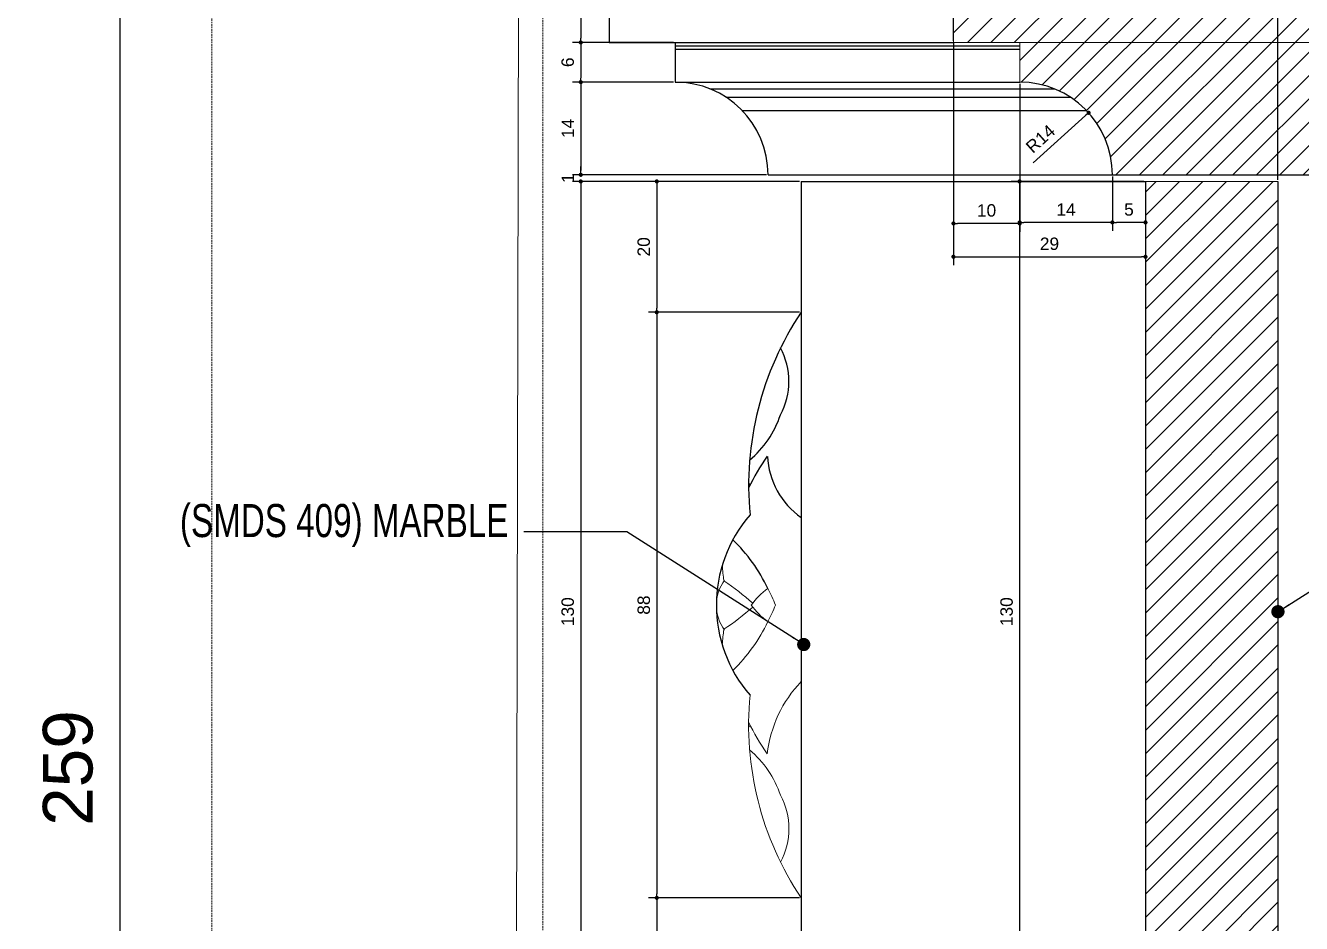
# Model space of a CAD drawing. Header units: inches. Extents: x 274057 to 444617, y 490067 to 635630.
# Drawn here: x 359317 to 359509.7, y 517368.2 to 517503.8 of the extents above; entities that cross this region are included whole.
import ezdxf

# ---------------------------------------------------------------- set-up
doc = ezdxf.new("R2010")
doc.units = ezdxf.units.IN
doc.header["$MEASUREMENT"] = 0
doc.linetypes.add('HIDDEN', pattern=[0.375, 0.25, -0.125])
for name, color, linetype in [('8', 8, 'Continuous'), ('CQ curtains and frames', 252, 'Continuous'), ('CQ PANEL DIMENSION', 1, 'Continuous'), ('CQ Sheet text', 3, 'Continuous'), ('CQ SPOT DETAIL DIMENSION', 9, 'Continuous'), ('CQ SPOT DETAILS', 40, 'Continuous'), ('FURNITURE', 252, 'Continuous'), ('menuiserie', 32, 'Continuous')]:
    doc.layers.add(name, color=color, linetype=linetype)
for name, color, linetype, lineweight in [('Bronze', 40, 'Continuous', 0), ('CQ Architectural Window', 8, 'HIDDEN', 18), ('Hardware Accs.', 7, 'Continuous', 0), ('Marble', 6, 'Continuous', 0)]:
    doc.layers.add(name, color=color, linetype=linetype, lineweight=lineweight)
doc.styles.add('DIM 50', font='romans.shx', dxfattribs={"width": 0.75, "height": 100})
doc.styles.get("Standard").update_dxf_attribs({"font": 'arial.ttf'})
doc.dimstyles.new('chester 1.25', dxfattribs={"dimscale": 0.0125, "dimtxt": 150, "dimasz": 50, "dimexe": 100, "dimexo": 20, "dimgap": 80, "dimtad": 1, "dimdec": 0, "dimzin": 0, "dimdsep": 46, "dimtxsty": 'Standard', "dimblk": 'DOT', "dimcen": 100, "dimclrd": 1, "dimclre": 1, "dimclrt": 3, "dimadec": 0, "dimazin": 0, "dimtfac": 1, "dimtdec": 0, "dimtofl": 0, "dimtmove": 0, "dimatfit": 3, "dimfxl": 1, "dimtolj": 1, "dimtzin": 0, "dimlwd": -1, "dimarcsym": 0})
doc.dimstyles.new('chester 15', dxfattribs={"dimscale": 0.15, "dimtxt": 150, "dimasz": 100, "dimexe": 100, "dimexo": 0, "dimgap": 80, "dimtad": 1, "dimdec": 0, "dimzin": 0, "dimdsep": 46, "dimtxsty": 'Standard', "dimblk": 'DOT', "dimcen": 100, "dimclrd": 1, "dimclre": 1, "dimclrt": 3, "dimadec": 0, "dimazin": 0, "dimtfac": 1, "dimtdec": 0, "dimtofl": 0, "dimtmove": 0, "dimatfit": 3, "dimfxl": 1, "dimtolj": 1, "dimtzin": 0, "dimlwd": -1, "dimarcsym": 0})
doc.dimstyles.new('chester 5', dxfattribs={"dimscale": 0.05, "dimtxt": 150, "dimasz": 50, "dimexe": 100, "dimexo": 0, "dimgap": 80, "dimtad": 1, "dimdec": 0, "dimzin": 0, "dimdsep": 46, "dimtxsty": 'Standard', "dimblk": 'DOT', "dimcen": 100, "dimclrd": 1, "dimclre": 1, "dimclrt": 3, "dimadec": 0, "dimazin": 0, "dimtfac": 1, "dimtdec": 0, "dimtofl": 0, "dimtmove": 0, "dimatfit": 3, "dimfxl": 1, "dimtolj": 1, "dimtzin": 0, "dimlwd": -1, "dimarcsym": 0})
doc.dimstyles.get("Standard").update_dxf_attribs({"dimtxt": 0.18, "dimasz": 0.18, "dimexe": 0.18, "dimexo": 0.0625, "dimgap": 0.09, "dimtad": 0, "dimtih": 1, "dimtoh": 1, "dimdec": 4, "dimzin": 0, "dimdsep": 46, "dimtxsty": 'Standard', "dimcen": 0.09, "dimadec": 0, "dimazin": 0, "dimtfac": 1, "dimtdec": 4, "dimtofl": 0, "dimtmove": 0, "dimatfit": 3, "dimfxl": 1, "dimtolj": 1, "dimtzin": 0, "dimarcsym": 0})

# ---------------------------------------------------------------- blocks, each defined once
blk = doc.blocks.new('ff-15 window')
at = {"layer": 'CQ Architectural Window', "elevation": -0.03}
for points in [[(354831.91, 513252.52), (359931.91, 513252.52), (359931.91, 510602.52), (354831.91, 510602.52)], [(359881.91, 513202.52), (358971.91, 513202.52), (358971.91, 510652.52), (359881.91, 510652.52)]]:
    blk.add_lwpolyline(points, close=True, dxfattribs=at)
blk = doc.blocks.new('_Dot')
at = {"color": 0, "linetype": 'ByBlock', "lineweight": -2}
blk.add_line((-0.5, 0), (-1, 0), dxfattribs=at)
at = {"color": 0, "linetype": 'ByBlock', "const_width": 0.5}
blk.add_lwpolyline([(-0.25, 0, 1), (0.25, 0, 1)], format="xyb", close=True, dxfattribs=at)
blk = doc.blocks.new('*D353')
at = {"layer": 'CQ PANEL DIMENSION', "color": 1, "lineweight": -2, "transparency": 16777216}
for p, q in [((359413.14, 519502.61), (358858.81, 519502.61)), ((359395.1, 516399.28), (358858.81, 516399.28))]:
    blk.add_line(p, q, dxfattribs=at)
at = {"layer": 'CQ PANEL DIMENSION', "color": 1, "transparency": 16777216}
blk.add_line((358873.81, 519487.61), (358873.81, 516414.28), dxfattribs=at)
at = {"layer": 'Defpoints', "color": 0, "transparency": 16777216}
for p in [(359413.14, 519502.61, 0), (358873.81, 516399.28), (359395.1, 516399.28, -0.03)]:
    blk.add_point(p, dxfattribs=at)
at = {"layer": 'CQ PANEL DIMENSION', "color": 1, "transparency": 16777216, "xscale": 15, "yscale": 15, "zscale": 15}
for p, rotation in [((358873.81, 519502.61), 90), ((358873.81, 516399.28), 270)]:
    blk.add_blockref('_Dot', p, dxfattribs=dict(at, rotation=rotation))
at = {"layer": 'CQ PANEL DIMENSION', "color": 3, "transparency": 16777216, "insert": (358850.32, 517950.95), "char_height": 22.5, "attachment_point": 5, "rotation": 90}
blk.add_mtext('\\A1;3103', dxfattribs=at)
blk = doc.blocks.new('*D987')
at = {"layer": 'CQ SPOT DETAIL DIMENSION', "color": 1, "lineweight": -2, "transparency": 16777216}
for p, q in [((361667.43, 517501.53), (361667.43, 517532.67)), ((361716.43, 517480.53), (361716.43, 517532.67))]:
    blk.add_line(p, q, dxfattribs=at)
at = {"layer": 'CQ SPOT DETAIL DIMENSION', "color": 1, "transparency": 16777216}
blk.add_line((361715.81, 517531.42), (361668.06, 517531.42), dxfattribs=at)
at = {"layer": 'Defpoints', "color": 0, "transparency": 16777216}
for p in [(361667.43, 517531.42), (361667.43, 517501.28, 0), (361716.43, 517480.28, 0)]:
    blk.add_point(p, dxfattribs=at)
at = {"layer": 'CQ SPOT DETAIL DIMENSION', "color": 1, "transparency": 16777216, "xscale": 0.625, "yscale": 0.625, "zscale": 0.625, "rotation": 180}
blk.add_blockref('_Dot', (361667.43, 517531.42), dxfattribs=at)
at = {"layer": 'CQ SPOT DETAIL DIMENSION', "color": 1, "transparency": 16777216, "xscale": 0.625, "yscale": 0.625, "zscale": 0.625}
blk.add_blockref('_Dot', (361716.43, 517531.42), dxfattribs=at)
at = {"layer": 'CQ SPOT DETAIL DIMENSION', "color": 3, "transparency": 16777216, "insert": (361691.93, 517533.37), "char_height": 1.875, "attachment_point": 5}
blk.add_mtext('\\A1;49', dxfattribs=at)
blk = doc.blocks.new('*D990')
at = {"layer": 'CQ SPOT DETAIL DIMENSION', "color": 1, "lineweight": -2, "transparency": 16777216}
for p, q in [((361667.43, 517501.28), (361667.43, 517467.65)), ((361696.43, 517480.03), (361696.43, 517467.65))]:
    blk.add_line(p, q, dxfattribs=at)
at = {"layer": 'CQ SPOT DETAIL DIMENSION', "color": 1, "transparency": 16777216}
blk.add_line((361668.06, 517468.9), (361695.81, 517468.9), dxfattribs=at)
at = {"layer": 'Defpoints', "color": 0, "transparency": 16777216}
for p in [(361667.43, 517501.53), (361696.43, 517480.28, 0), (361696.43, 517468.9)]:
    blk.add_point(p, dxfattribs=at)
at = {"layer": 'CQ SPOT DETAIL DIMENSION', "color": 1, "transparency": 16777216, "xscale": 0.625, "yscale": 0.625, "zscale": 0.625, "rotation": 180}
blk.add_blockref('_Dot', (361667.43, 517468.9), dxfattribs=at)
at = {"layer": 'CQ SPOT DETAIL DIMENSION', "color": 1, "transparency": 16777216, "xscale": 0.625, "yscale": 0.625, "zscale": 0.625}
blk.add_blockref('_Dot', (361696.43, 517468.9), dxfattribs=at)
at = {"layer": 'CQ SPOT DETAIL DIMENSION', "color": 3, "transparency": 16777216, "insert": (361681.93, 517470.85), "char_height": 1.875, "attachment_point": 5}
blk.add_mtext('\\A1;29', dxfattribs=at)
blk = doc.blocks.new('*D991')
at = {"layer": 'CQ SPOT DETAIL DIMENSION', "color": 1, "lineweight": -2, "transparency": 16777216}
for p, q in [((361691.43, 517481.03), (361691.43, 517472.84)), ((361696.43, 517479.78), (361696.43, 517472.84))]:
    blk.add_line(p, q, dxfattribs=at)
at = {"layer": 'CQ SPOT DETAIL DIMENSION', "color": 1, "transparency": 16777216}
blk.add_line((361695.81, 517474.09), (361692.06, 517474.09), dxfattribs=at)
at = {"layer": 'Defpoints', "color": 0, "transparency": 16777216}
for p in [(361691.43, 517481.28, 0), (361696.43, 517480.03), (361691.43, 517474.09)]:
    blk.add_point(p, dxfattribs=at)
at = {"layer": 'CQ SPOT DETAIL DIMENSION', "color": 1, "transparency": 16777216, "xscale": 0.625, "yscale": 0.625, "zscale": 0.625, "rotation": 180}
blk.add_blockref('_Dot', (361691.43, 517474.09), dxfattribs=at)
at = {"layer": 'CQ SPOT DETAIL DIMENSION', "color": 1, "transparency": 16777216, "xscale": 0.625, "yscale": 0.625, "zscale": 0.625}
blk.add_blockref('_Dot', (361696.43, 517474.09), dxfattribs=at)
at = {"layer": 'CQ SPOT DETAIL DIMENSION', "color": 3, "transparency": 16777216, "insert": (361693.93, 517476.04), "char_height": 1.875, "attachment_point": 5}
blk.add_mtext('\\A1;5', dxfattribs=at)
blk = doc.blocks.new('*D992')
at = {"layer": 'CQ SPOT DETAIL DIMENSION', "color": 1, "lineweight": -2, "transparency": 16777216}
for p, q in [((361677.43, 517495.03), (361677.43, 517472.84)), ((361691.43, 517481.03), (361691.43, 517472.84))]:
    blk.add_line(p, q, dxfattribs=at)
at = {"layer": 'CQ SPOT DETAIL DIMENSION', "color": 1, "transparency": 16777216}
blk.add_line((361690.81, 517474.09), (361678.06, 517474.09), dxfattribs=at)
at = {"layer": 'Defpoints', "color": 0, "transparency": 16777216}
for p in [(361677.43, 517495.28, 0), (361691.43, 517481.28, 0), (361677.43, 517474.09)]:
    blk.add_point(p, dxfattribs=at)
at = {"layer": 'CQ SPOT DETAIL DIMENSION', "color": 1, "transparency": 16777216, "xscale": 0.625, "yscale": 0.625, "zscale": 0.625, "rotation": 180}
blk.add_blockref('_Dot', (361677.43, 517474.09), dxfattribs=at)
at = {"layer": 'CQ SPOT DETAIL DIMENSION', "color": 1, "transparency": 16777216, "xscale": 0.625, "yscale": 0.625, "zscale": 0.625}
blk.add_blockref('_Dot', (361691.43, 517474.09), dxfattribs=at)
at = {"layer": 'CQ SPOT DETAIL DIMENSION', "color": 3, "transparency": 16777216, "insert": (361684.43, 517476.03), "char_height": 1.875, "attachment_point": 5}
blk.add_mtext('\\A1;14', dxfattribs=at)
blk = doc.blocks.new('*D993')
at = {"layer": 'CQ SPOT DETAIL DIMENSION', "color": 1, "lineweight": -2, "transparency": 16777216}
for p, q in [((361667.43, 517500.53), (361667.43, 517472.68)), ((361677.43, 517495.03), (361677.43, 517472.68))]:
    blk.add_line(p, q, dxfattribs=at)
at = {"layer": 'CQ SPOT DETAIL DIMENSION', "color": 1, "transparency": 16777216}
blk.add_line((361676.81, 517473.93), (361668.06, 517473.93), dxfattribs=at)
at = {"layer": 'Defpoints', "color": 0, "transparency": 16777216}
for p in [(361667.43, 517500.78), (361677.43, 517495.28, 0), (361667.43, 517473.93)]:
    blk.add_point(p, dxfattribs=at)
at = {"layer": 'CQ SPOT DETAIL DIMENSION', "color": 1, "transparency": 16777216, "xscale": 0.625, "yscale": 0.625, "zscale": 0.625, "rotation": 180}
blk.add_blockref('_Dot', (361667.43, 517473.93), dxfattribs=at)
at = {"layer": 'CQ SPOT DETAIL DIMENSION', "color": 1, "transparency": 16777216, "xscale": 0.625, "yscale": 0.625, "zscale": 0.625}
blk.add_blockref('_Dot', (361677.43, 517473.93), dxfattribs=at)
at = {"layer": 'CQ SPOT DETAIL DIMENSION', "color": 3, "transparency": 16777216, "insert": (361672.43, 517475.89), "char_height": 1.875, "attachment_point": 5}
blk.add_mtext('\\A1;10', dxfattribs=at)
blk = doc.blocks.new('*D994')
at = {"layer": 'CQ SPOT DETAIL DIMENSION', "color": 1, "transparency": 16777216}
blk.add_line((361679.46, 517483.11), (361687.38, 517490.23), dxfattribs=at)
at = {"layer": 'Defpoints', "color": 0, "transparency": 16777216}
for p in [(361687.84, 517490.65, 0), (361677.43, 517481.28, 0)]:
    blk.add_point(p, dxfattribs=at)
at = {"layer": 'CQ SPOT DETAIL DIMENSION', "color": 1, "transparency": 16777216, "xscale": 0.625, "yscale": 0.625, "zscale": 0.625, "rotation": 41.96435002112447}
blk.add_blockref('_Dot', (361687.84, 517490.65), dxfattribs=at)
at = {"layer": 'CQ SPOT DETAIL DIMENSION', "color": 3, "transparency": 16777216, "insert": (361680.57, 517486.72), "char_height": 1.875, "attachment_point": 5, "rotation": 41.9644}
blk.add_mtext('\\A1;R14', dxfattribs=at)
blk = doc.blocks.new('*D996')
at = {"layer": 'CQ SPOT DETAIL DIMENSION', "color": 1, "lineweight": -2, "transparency": 16777216}
for p, q in [((361696.18, 517480.28), (361676.16, 517480.28)), ((361696.18, 517350.28), (361676.16, 517350.28))]:
    blk.add_line(p, q, dxfattribs=at)
at = {"layer": 'CQ SPOT DETAIL DIMENSION', "color": 1, "transparency": 16777216}
blk.add_line((361677.41, 517479.66), (361677.41, 517350.91), dxfattribs=at)
at = {"layer": 'Defpoints', "color": 0, "transparency": 16777216}
for p in [(361696.43, 517480.28, 0), (361677.41, 517350.28), (361696.43, 517350.28, 0)]:
    blk.add_point(p, dxfattribs=at)
at = {"layer": 'CQ SPOT DETAIL DIMENSION', "color": 1, "transparency": 16777216, "xscale": 0.625, "yscale": 0.625, "zscale": 0.625}
for p, rotation in [((361677.41, 517480.28), 90), ((361677.41, 517350.28), 270)]:
    blk.add_blockref('_Dot', p, dxfattribs=dict(at, rotation=rotation))
at = {"layer": 'CQ SPOT DETAIL DIMENSION', "color": 3, "transparency": 16777216, "insert": (361675.46, 517415.28), "char_height": 1.875, "attachment_point": 5, "rotation": 90}
blk.add_mtext('\\A1;130', dxfattribs=at)
blk = doc.blocks.new('*D998')
at = {"layer": 'CQ SPOT DETAIL DIMENSION', "color": 1, "lineweight": -2, "transparency": 16777216}
for p, q in [((361615.18, 517515.28), (361609.9, 517515.28)), ((361615.18, 517501.28), (361609.9, 517501.28))]:
    blk.add_line(p, q, dxfattribs=at)
at = {"layer": 'CQ SPOT DETAIL DIMENSION', "color": 1, "transparency": 16777216}
blk.add_line((361611.15, 517514.66), (361611.15, 517501.91), dxfattribs=at)
at = {"layer": 'Defpoints', "color": 0, "transparency": 16777216}
for p in [(361615.43, 517515.28), (361611.15, 517501.28), (361615.43, 517501.28, 0)]:
    blk.add_point(p, dxfattribs=at)
at = {"layer": 'CQ SPOT DETAIL DIMENSION', "color": 1, "transparency": 16777216, "xscale": 0.625, "yscale": 0.625, "zscale": 0.625}
for p, rotation in [((361611.15, 517515.28), 90), ((361611.15, 517501.28), 270)]:
    blk.add_blockref('_Dot', p, dxfattribs=dict(at, rotation=rotation))
at = {"layer": 'CQ SPOT DETAIL DIMENSION', "color": 3, "transparency": 16777216, "insert": (361609.21, 517508.28), "char_height": 1.875, "attachment_point": 5, "rotation": 90}
blk.add_mtext('\\A1;14', dxfattribs=at)
blk = doc.blocks.new('*D999')
at = {"layer": 'CQ SPOT DETAIL DIMENSION', "color": 1, "lineweight": -2, "transparency": 16777216}
for p, q in [((361625.18, 517501.28), (361609.9, 517501.28)), ((361625.18, 517495.28), (361609.9, 517495.28))]:
    blk.add_line(p, q, dxfattribs=at)
at = {"layer": 'CQ SPOT DETAIL DIMENSION', "color": 1, "transparency": 16777216}
blk.add_line((361611.15, 517500.66), (361611.15, 517495.91), dxfattribs=at)
at = {"layer": 'Defpoints', "color": 0, "transparency": 16777216}
for p in [(361625.43, 517501.28, 0), (361611.15, 517495.28), (361625.43, 517495.28, 0)]:
    blk.add_point(p, dxfattribs=at)
at = {"layer": 'CQ SPOT DETAIL DIMENSION', "color": 1, "transparency": 16777216, "xscale": 0.625, "yscale": 0.625, "zscale": 0.625}
for p, rotation in [((361611.15, 517501.28), 90), ((361611.15, 517495.28), 270)]:
    blk.add_blockref('_Dot', p, dxfattribs=dict(at, rotation=rotation))
at = {"layer": 'CQ SPOT DETAIL DIMENSION', "color": 3, "transparency": 16777216, "insert": (361609.19, 517498.28), "char_height": 1.875, "attachment_point": 5, "rotation": 90}
blk.add_mtext('\\A1;6', dxfattribs=at)
blk = doc.blocks.new('*D1000')
at = {"layer": 'CQ SPOT DETAIL DIMENSION', "color": 1, "lineweight": -2, "transparency": 16777216}
for p, q in [((361625.18, 517495.28), (361609.9, 517495.28)), ((361639.18, 517481.28), (361609.9, 517481.28))]:
    blk.add_line(p, q, dxfattribs=at)
at = {"layer": 'CQ SPOT DETAIL DIMENSION', "color": 1, "transparency": 16777216}
blk.add_line((361611.15, 517494.66), (361611.15, 517481.91), dxfattribs=at)
at = {"layer": 'Defpoints', "color": 0, "transparency": 16777216}
for p in [(361625.43, 517495.28, 0), (361611.15, 517481.28), (361639.43, 517481.28, 0)]:
    blk.add_point(p, dxfattribs=at)
at = {"layer": 'CQ SPOT DETAIL DIMENSION', "color": 1, "transparency": 16777216, "xscale": 0.625, "yscale": 0.625, "zscale": 0.625}
for p, rotation in [((361611.15, 517495.28), 90), ((361611.15, 517481.28), 270)]:
    blk.add_blockref('_Dot', p, dxfattribs=dict(at, rotation=rotation))
at = {"layer": 'CQ SPOT DETAIL DIMENSION', "color": 3, "transparency": 16777216, "insert": (361609.21, 517488.28), "char_height": 1.875, "attachment_point": 5, "rotation": 90}
blk.add_mtext('\\A1;14', dxfattribs=at)
blk = doc.blocks.new('*D1044')
at = {"layer": 'CQ PANEL DIMENSION', "color": 1, "lineweight": -2, "transparency": 16777216}
for p, q in [((361673.43, 517521.28), (361536.56, 517521.28)), ((361731.43, 517262.03), (361536.56, 517262.03))]:
    blk.add_line(p, q, dxfattribs=at)
at = {"layer": 'CQ PANEL DIMENSION', "color": 1, "transparency": 16777216}
blk.add_line((361541.56, 517518.78), (361541.56, 517264.53), dxfattribs=at)
at = {"layer": 'Defpoints', "color": 0, "transparency": 16777216}
for p in [(361673.43, 517521.28, 0), (361541.56, 517262.03), (361731.43, 517262.03, 0)]:
    blk.add_point(p, dxfattribs=at)
at = {"layer": 'CQ PANEL DIMENSION', "color": 1, "transparency": 16777216, "xscale": 2.5, "yscale": 2.5, "zscale": 2.5}
for p, rotation in [((361541.56, 517521.28), 90), ((361541.56, 517262.03), 270)]:
    blk.add_blockref('_Dot', p, dxfattribs=dict(at, rotation=rotation))
at = {"layer": 'CQ PANEL DIMENSION', "color": 3, "transparency": 16777216, "insert": (361533.73, 517391.66), "char_height": 7.5, "attachment_point": 5, "rotation": 90}
blk.add_mtext('\\A1;259', dxfattribs=at)
blk = doc.blocks.new('*D1046')
at = {"layer": 'CQ SPOT DETAIL DIMENSION', "color": 1, "lineweight": -2, "transparency": 16777216}
for p, q in [((361639.18, 517481.28), (361609.9, 517481.28)), ((361644.18, 517480.28), (361609.9, 517480.28))]:
    blk.add_line(p, q, dxfattribs=at)
at = {"layer": 'CQ SPOT DETAIL DIMENSION', "color": 1, "transparency": 16777216}
for p, q in [((361611.15, 517481.91), (361611.15, 517482.53)), ((361611.15, 517479.66), (361611.15, 517479.03))]:
    blk.add_line(p, q, dxfattribs=at)
at = {"layer": 'Defpoints', "color": 0, "transparency": 16777216}
for p in [(361639.43, 517481.28, 0), (361611.15, 517480.28), (361644.43, 517480.28, 0)]:
    blk.add_point(p, dxfattribs=at)
at = {"layer": 'CQ SPOT DETAIL DIMENSION', "color": 1, "transparency": 16777216, "xscale": 0.625, "yscale": 0.625, "zscale": 0.625}
for p, rotation in [((361611.15, 517481.28), 270), ((361611.15, 517480.28), 90)]:
    blk.add_blockref('_Dot', p, dxfattribs=dict(at, rotation=rotation))
at = {"layer": 'CQ SPOT DETAIL DIMENSION', "color": 3, "transparency": 16777216, "insert": (361609.21, 517480.78), "char_height": 1.875, "attachment_point": 5, "rotation": 90}
blk.add_mtext('\\A1;1', dxfattribs=at)
blk = doc.blocks.new('*D1047')
at = {"layer": 'CQ SPOT DETAIL DIMENSION', "color": 1, "lineweight": -2, "transparency": 16777216}
for p, q in [((361644.18, 517480.28), (361609.9, 517480.28)), ((361644.18, 517350.28), (361609.9, 517350.28))]:
    blk.add_line(p, q, dxfattribs=at)
at = {"layer": 'CQ SPOT DETAIL DIMENSION', "color": 1, "transparency": 16777216}
blk.add_line((361611.15, 517479.66), (361611.15, 517350.91), dxfattribs=at)
at = {"layer": 'Defpoints', "color": 0, "transparency": 16777216}
for p in [(361644.43, 517480.28, 0), (361611.15, 517350.28), (361644.43, 517350.28)]:
    blk.add_point(p, dxfattribs=at)
at = {"layer": 'CQ SPOT DETAIL DIMENSION', "color": 1, "transparency": 16777216, "xscale": 0.625, "yscale": 0.625, "zscale": 0.625}
for p, rotation in [((361611.15, 517480.28), 90), ((361611.15, 517350.28), 270)]:
    blk.add_blockref('_Dot', p, dxfattribs=dict(at, rotation=rotation))
at = {"layer": 'CQ SPOT DETAIL DIMENSION', "color": 3, "transparency": 16777216, "insert": (361609.19, 517415.28), "char_height": 1.875, "attachment_point": 5, "rotation": 90}
blk.add_mtext('\\A1;130', dxfattribs=at)
blk = doc.blocks.new('*D1055')
at = {"layer": 'CQ SPOT DETAIL DIMENSION', "color": 1, "lineweight": -2, "transparency": 16777216}
for p, q in [((361644.18, 517372.05), (361621.38, 517372.05)), ((361644.18, 517350.53), (361621.38, 517350.53))]:
    blk.add_line(p, q, dxfattribs=at)
at = {"layer": 'CQ SPOT DETAIL DIMENSION', "color": 1, "transparency": 16777216}
blk.add_line((361622.63, 517371.43), (361622.63, 517351.16), dxfattribs=at)
at = {"layer": 'Defpoints', "color": 0, "transparency": 16777216}
for p in [(361644.43, 517372.05), (361622.63, 517350.53), (361644.43, 517350.53)]:
    blk.add_point(p, dxfattribs=at)
at = {"layer": 'CQ SPOT DETAIL DIMENSION', "color": 1, "transparency": 16777216, "xscale": 0.625, "yscale": 0.625, "zscale": 0.625}
for p, rotation in [((361622.63, 517372.05), 90), ((361622.63, 517350.53), 270)]:
    blk.add_blockref('_Dot', p, dxfattribs=dict(at, rotation=rotation))
at = {"layer": 'CQ SPOT DETAIL DIMENSION', "color": 3, "transparency": 16777216, "insert": (361620.69, 517361.29), "char_height": 1.875, "attachment_point": 5, "rotation": 90}
blk.add_mtext('\\A1;22', dxfattribs=at)
blk = doc.blocks.new('*D1059')
at = {"layer": 'CQ SPOT DETAIL DIMENSION', "color": 1, "lineweight": -2, "transparency": 16777216}
for p, q in [((361644.18, 517480.28), (361621.38, 517480.28)), ((361644.18, 517460.52), (361621.38, 517460.52))]:
    blk.add_line(p, q, dxfattribs=at)
at = {"layer": 'CQ SPOT DETAIL DIMENSION', "color": 1, "transparency": 16777216}
blk.add_line((361622.63, 517479.66), (361622.63, 517461.14), dxfattribs=at)
at = {"layer": 'Defpoints', "color": 0, "transparency": 16777216}
for p in [(361644.43, 517480.28, 0), (361622.63, 517460.52), (361644.43, 517460.52, 0)]:
    blk.add_point(p, dxfattribs=at)
at = {"layer": 'CQ SPOT DETAIL DIMENSION', "color": 1, "transparency": 16777216, "xscale": 0.625, "yscale": 0.625, "zscale": 0.625}
for p, rotation in [((361622.63, 517480.28), 90), ((361622.63, 517460.52), 270)]:
    blk.add_blockref('_Dot', p, dxfattribs=dict(at, rotation=rotation))
at = {"layer": 'CQ SPOT DETAIL DIMENSION', "color": 3, "transparency": 16777216, "insert": (361620.67, 517470.4), "char_height": 1.875, "attachment_point": 5, "rotation": 90}
blk.add_mtext('\\A1;20', dxfattribs=at)
blk = doc.blocks.new('*D1060')
at = {"layer": 'CQ SPOT DETAIL DIMENSION', "color": 1, "lineweight": -2, "transparency": 16777216}
for p, q in [((361644.18, 517460.52), (361621.38, 517460.52)), ((361644.18, 517372.05), (361621.38, 517372.05))]:
    blk.add_line(p, q, dxfattribs=at)
at = {"layer": 'CQ SPOT DETAIL DIMENSION', "color": 1, "transparency": 16777216}
blk.add_line((361622.63, 517459.89), (361622.63, 517372.68), dxfattribs=at)
at = {"layer": 'Defpoints', "color": 0, "transparency": 16777216}
for p in [(361644.43, 517460.52, 0), (361622.63, 517372.05), (361644.43, 517372.05)]:
    blk.add_point(p, dxfattribs=at)
at = {"layer": 'CQ SPOT DETAIL DIMENSION', "color": 1, "transparency": 16777216, "xscale": 0.625, "yscale": 0.625, "zscale": 0.625}
for p, rotation in [((361622.63, 517460.52), 90), ((361622.63, 517372.05), 270)]:
    blk.add_blockref('_Dot', p, dxfattribs=dict(at, rotation=rotation))
at = {"layer": 'CQ SPOT DETAIL DIMENSION', "color": 3, "transparency": 16777216, "insert": (361620.67, 517416.28), "char_height": 1.875, "attachment_point": 5, "rotation": 90}
blk.add_mtext('\\A1;88', dxfattribs=at)
blk = doc.blocks.new('curtain')
at = {"layer": 'FURNITURE', "lineweight": 0, "elevation": 0}
blk.add_lwpolyline([(3372.04, -4.16), (3378.48, 2875.9)], dxfattribs=at)
at = {"layer": 'FURNITURE', "lineweight": 0}
for points, knots in [([(2672.32, 2875.9, 0), (2690.58, 1923.41, 0), (2698.83, 1609.12, 0), (2794.19, 1307.61, 0), (2958.55, 1121.33, 0), (3145.34, 1060.28, 0), (3268.74, 1135.05, 0), (3363.98, 1248.37, 0), (3307.11, 1175.69, 0), (3216.09, 1085.76, 0), (3060.67, 1056, 0), (2883.75, 1129.82, 0), (2748.18, 1288.07, 0), (2631.14, 1680.83, 0), (2609.98, 2330.31, 0), (2592.41, 2875.9, 0)], [276.503384, 276.503384, 276.503384, 276.503384, 756.841523, 881.937441, 1071.680382, 1208.200709, 1265.782785, 1265.782785, 1265.782785, 1339.153287, 1461.665571, 1598.185898, 1787.928839, 1913.024757, 2402.86302, 2402.86302, 2402.86302, 2402.86302]), ([(3124.98, 1072.42, 0), (3083.77, 694.47, 0), (3034.74, 461.9, 0), (2976.73, 76.4, 0), (2997.92, 75.25, 0), (3077.17, 74.56, 0), (3149.73, 74.97, 0), (3215.27, 75.59, 0), (3245.45, 71.56, 0), (3242.05, 60.99, 0), (3204.45, 51.07, 0), (3164.33, 45.07, 0), (3119.61, 31.97, 0), (3146.2, 17.45, 0), (3229.32, 5.06, 0), (3310.11, -1.09, 0), (3372.04, -4.16, 0)], [243.627905, 243.627905, 243.627905, 243.627905, 1067.803273, 1090.343366, 1101.041024, 1124.788132, 1253.632328, 1281.505184, 1291.97919, 1296.93529, 1312.115972, 1346.838143, 1377.534104, 1387.5713, 1425.177123, 1558.4068, 1558.4068, 1558.4068, 1558.4068])]:
    blk.add_open_spline(points, degree=3, knots=knots, dxfattribs=at)
blk = doc.blocks.new('*D791')
at = {"layer": 'CQ PANEL DIMENSION', "color": 1, "lineweight": -2, "transparency": 16777216}
for p, q in [((358368.71, 517284.78), (358368.71, 517646.78)), ((360075.1, 517284.78), (360075.1, 517646.78))]:
    blk.add_line(p, q, dxfattribs=at)
at = {"layer": 'CQ PANEL DIMENSION', "color": 1, "transparency": 16777216}
blk.add_line((358383.71, 517631.78), (360060.1, 517631.78), dxfattribs=at)
at = {"layer": 'Defpoints', "color": 0, "transparency": 16777216}
for p in [(360075.1, 517631.78), (358368.71, 517284.78, -0.03), (360075.1, 517284.78, 0)]:
    blk.add_point(p, dxfattribs=at)
at = {"layer": 'CQ PANEL DIMENSION', "color": 1, "transparency": 16777216, "xscale": 15, "yscale": 15, "zscale": 15, "rotation": 180}
blk.add_blockref('_Dot', (358368.71, 517631.78), dxfattribs=at)
at = {"layer": 'CQ PANEL DIMENSION', "color": 1, "transparency": 16777216, "xscale": 15, "yscale": 15, "zscale": 15}
blk.add_blockref('_Dot', (360075.1, 517631.78), dxfattribs=at)
at = {"layer": 'CQ PANEL DIMENSION', "color": 3, "transparency": 16777216, "insert": (359221.9, 517655.27), "char_height": 22.5, "attachment_point": 5}
blk.add_mtext('\\A1;1706', dxfattribs=at)
blk = doc.blocks.new('tv cabinet fireplace')
at = {"layer": '8'}
h = blk.add_hatch(dxfattribs=at)
h.set_pattern_fill('ANSI31', color=256, scale=20)
h.set_pattern_definition([(45, (148243.981, 586943.8055), (-1.767766953, 1.767766953), [])])
edge = h.paths.add_edge_path()
edge.add_line((362267.43, 517521.28), (361673.43, 517521.28))
edge.add_arc((361667.43, 517521.28), 6, -90, 0, ccw=False)
edge.add_line((361667.43, 517515.28), (361667.43, 517501.28))
edge.add_line((361667.43, 517501.28), (362267.43, 517501.28))
edge.add_line((362267.43, 517501.28), (362267.43, 517521.28))
edge = h.paths.add_edge_path()
edge.add_line((362267.43, 517501.28), (361677.43, 517501.28))
edge.add_line((361677.43, 517501.28), (361677.43, 517495.28))
edge.add_arc((361677.43, 517481.28), 14, 0, 90, ccw=False)
edge.add_line((361691.43, 517481.28), (362267.43, 517481.28))
edge.add_line((362267.43, 517481.28), (362267.43, 517501.28))
h.paths.add_polyline_path([(361716.43, 517480.28), (361696.43, 517480.28), (361696.43, 517350.28), (361716.43, 517350.28)])
edge = h.paths.add_edge_path()
edge.add_line((362267.43, 517349.28), (361688.93, 517349.28))
edge.add_arc((361688.93, 517341.78), 7.5, 90, 270)
edge.add_line((361688.93, 517334.28), (361690.43, 517334.28))
edge.add_line((361690.43, 517334.28), (361690.43, 517329.28))
edge.add_line((361690.43, 517329.28), (362085.44, 517329.28))
edge.add_line((362085.44, 517329.28), (362085.44, 517329.28))
edge.add_line((362085.44, 517329.28), (362110.43, 517329.28))
edge.add_line((362110.43, 517329.28), (362267.43, 517329.28))
edge.add_line((362267.43, 517329.28), (362267.43, 517349.28))
at = {"layer": 'Bronze'}
for centre, radius, start, end in [((361649.29, 517422.94, 0.09), 16.78, 182.2272, 190.335), ((361638, 517416.28, 0.09), 6.37, 143.5157, 180), ((361605.39, 517379.82, 0.09), 48.57, 49.2042, 55.6763), ((361645.8, 517409.89, 0.09), 10.96, 125.7373, 144.3205), ((361621.7, 517409.1, 0.09), 20.17, 20.8538, 28.6943), ((361638, 517416.28, 0.09), 6.37, 180, 216.4843), ((361605.39, 517452.74, 0.09), 48.57, 304.3237, 310.7958), ((361645.8, 517422.68, 0.09), 10.96, 215.6795, 234.2627), ((361621.7, 517423.47, 0.09), 20.17, 331.3057, 339.1462), ((361616.06, 517424.91, 0.09), 25.86, 314.3267, 334.5029), ((361649.29, 517409.63, 0.09), 16.78, 169.665, 177.7728), ((361658.14, 517391.63, 0.09), 18.95, 136.3365, 173.3786), ((361683.51, 517398.19, 0.09), 47.01, 174.53, 213.7835), ((361667.7, 517413.69, 0.09), 34.65, 205.7596, 214.9989), ((361649.7, 517388.71, 0.09), 16.04, 143.9255, 145.3756), ((361626.94, 517382.77, 0.09), 15.14, 18.4345, 50.1225), ((361631.8, 517382.48, 0.09), 10.78, 332.1015, 28.1415)]:
    blk.add_arc(centre, radius, start, end, dxfattribs=at)
at = {"layer": 'Hardware Accs.', "color": 6}
blk.add_line((361667.43, 517501.28, 0.09), (362267.43, 517501.28, 0.09), dxfattribs=at)
at = {"layer": 'Hardware Accs.', "color": 6, "elevation": 0.09}
blk.add_lwpolyline([(362267.43, 517481.28), (362267.43, 517481.28), (361691.43, 517481.28)], dxfattribs=at)
blk.add_lwpolyline([(361696.43, 517480.28), (361716.43, 517480.28), (361716.43, 517350.28), (361696.43, 517350.28)], close=True, dxfattribs=at)
at = {"layer": 'Marble'}
for p, q in [((361667.43, 517515.28, 0.09), (361667.43, 517501.28, 0.09)), ((361677.43, 517501.28, 0.09), (361677.43, 517495.28, 0.09))]:
    blk.add_line(p, q, dxfattribs=at)
at = {"layer": 'menuiserie', "ltscale": 2}
for p, q in [((361615.43, 517515.28, 0.09), (361615.43, 517501.28, 0.09)), ((361615.43, 517501.28, 0.09), (361667.43, 517501.28, 0.09)), ((361625.43, 517501.28, 0.09), (361625.43, 517495.28, 0.09)), ((361625.43, 517500.78, 0.09), (361677.43, 517500.78, 0.09)), ((361625.43, 517500.28, 0.09), (361677.43, 517500.28, 0.09)), ((361625.43, 517495.28, 0.09), (361677.43, 517495.28, 0.09)), ((361630.63, 517494.28, 0.09), (361682.63, 517494.28, 0.09)), ((361633.08, 517493.01, 0.09), (361685.08, 517493.01, 0.09)), ((361635.5, 517491.01, 0.09), (361687.5, 517491.01, 0.09)), ((361639.43, 517481.28, 0.09), (362267.43, 517481.28, 0.09)), ((361644.43, 517480.28, 0.09), (361644.43, 517350.28, 0.09)), ((361644.43, 517480.28, 0.09), (361696.43, 517480.28, 0.09))]:
    blk.add_line(p, q, dxfattribs=at)
at = {"layer": 'menuiserie', "color": 6, "ltscale": 2}
for p, q in [((361696.43, 517480.28, 0.09), (361696.43, 517350.28, 0.09)), ((361716.43, 517480.28, 0.09), (361716.43, 517350.28, 0.09))]:
    blk.add_line(p, q, dxfattribs=at)
at = {"layer": 'menuiserie', "ltscale": 2}
for centre, radius, start, end in [((361625.43, 517481.28, 0.09), 14, 0, 90), ((361683.51, 517434.38, 0.09), 47.01, 146.2165, 185.47), ((361631.8, 517450.09, 0.09), 10.78, 331.8585, 27.8985), ((361626.94, 517449.79, 0.09), 15.14, 309.8775, 341.5655), ((361667.7, 517418.88, 0.09), 34.65, 145.0011, 154.2404), ((361651.51, 517439.43, 0.09), 12.2, 183.2023, 234.5898), ((361649.7, 517443.86, 0.09), 16.04, 214.6244, 216.0745), ((361652.4, 517416.28, 0.09), 20.77, 139.0625, 220.9375), ((361616.06, 517407.66, 0.09), 25.86, 25.4971, 45.6733)]:
    blk.add_arc(centre, radius, start, end, dxfattribs=at)
at = {"layer": 'menuiserie', "color": 6, "ltscale": 2}
blk.add_arc((361677.43, 517481.28, 0.09), 14, 0, 90, dxfattribs=at)
at = {"layer": 'CQ PANEL DIMENSION'}
dim = blk.add_linear_dim(base=(361541.56, 517262.03, 0.09), p1=(361673.43, 517521.28, 0.09), p2=(361731.43, 517262.03, 0.09), angle=90, dimstyle='chester 5', override={"dimtmove": 1}, dxfattribs=at)
dim.commit()
dim.dimension.update_dxf_attribs({"geometry": '*D1044', "text_midpoint": (361533.73, 517391.66, 0.09)})
at = {"layer": 'CQ SPOT DETAIL DIMENSION', "color": 6}
for base, p1, p2, picture, middle in [((361667.43, 517531.42, 0.09), (361716.43, 517480.28, 0.09), (361667.43, 517501.28, 0.09), '*D987', (361691.93, 517533.37, 0.09)), ((361696.43, 517468.9, 0.09), (361667.43, 517501.53, 0.09), (361696.43, 517480.28, 0.09), '*D990', (361681.93, 517470.85, 0.09)), ((361691.43, 517474.09, 0.09), (361696.43, 517480.03, 0.09), (361691.43, 517481.28, 0.09), '*D991', (361693.93, 517476.04, 0.09))]:
    dim = blk.add_linear_dim(base=base, p1=p1, p2=p2, dimstyle='chester 1.25', dxfattribs=at)
    dim.commit()
    dim.dimension.update_dxf_attribs({"geometry": picture, "text_midpoint": middle})
for base, p1, p2, picture, middle in [((361611.15, 517501.28, 0.09), (361615.43, 517515.28, 0.09), (361615.43, 517501.28, 0.09), '*D998', (361609.21, 517508.28, 0.09)), ((361611.15, 517495.28, 0.09), (361625.43, 517501.28, 0.09), (361625.43, 517495.28, 0.09), '*D999', (361609.19, 517498.28, 0.09)), ((361611.15, 517481.28, 0.09), (361625.43, 517495.28, 0.09), (361639.43, 517481.28, 0.09), '*D1000', (361609.21, 517488.28, 0.09)), ((361611.15, 517350.28, 0.09), (361644.43, 517480.28, 0.09), (361644.43, 517350.28, 0.09), '*D1047', (361609.19, 517415.28, 0.09)), ((361622.63, 517460.52, 0.09), (361644.43, 517480.28, 0.09), (361644.43, 517460.52, 0.09), '*D1059', (361620.67, 517470.4, 0.09)), ((361622.63, 517372.05, 0.09), (361644.43, 517460.52, 0.09), (361644.43, 517372.05, 0.09), '*D1060', (361620.67, 517416.28, 0.09)), ((361622.63, 517350.53, 0.09), (361644.43, 517372.05, 0.09), (361644.43, 517350.53, 0.09), '*D1055', (361620.69, 517361.29, 0.09))]:
    dim = blk.add_linear_dim(base=base, p1=p1, p2=p2, angle=90, dimstyle='chester 1.25', override={"dimtmove": 1}, dxfattribs=at)
    dim.commit()
    dim.dimension.update_dxf_attribs({"geometry": picture, "text_midpoint": middle})
for base, p1, p2, picture, middle in [((361667.43, 517473.93, 0.09), (361677.43, 517495.28, 0.09), (361667.43, 517500.78, 0.09), '*D993', (361672.43, 517475.89, 0.09)), ((361677.43, 517474.09, 0.09), (361691.43, 517481.28, 0.09), (361677.43, 517495.28, 0.09), '*D992', (361684.43, 517476.03, 0.09))]:
    dim = blk.add_linear_dim(base=base, p1=p1, p2=p2, dimstyle='chester 1.25', override={"dimtmove": 1}, dxfattribs=at)
    dim.commit()
    dim.dimension.update_dxf_attribs({"geometry": picture, "text_midpoint": middle})
dim = blk.add_radius_dim(center=(361677.43, 517481.28, 0.09), mpoint=(361687.84, 517490.65, 0.09), dimstyle='chester 1.25', dxfattribs=at)
dim.commit()
dim.dimension.update_dxf_attribs({"geometry": '*D994', "text_midpoint": (361681.87, 517485.27, 0.09), "dimtype": 132})
dim = blk.add_linear_dim(base=(361611.15, 517480.28, 0.09), p1=(361639.43, 517481.28, 0.09), p2=(361644.43, 517480.28, 0.09), angle=90, dimstyle='chester 1.25', override={"dimtmove": 1}, dxfattribs=at)
dim.commit()
dim.dimension.update_dxf_attribs({"geometry": '*D1046', "text_midpoint": (361611.15, 517480.78, 0.09), "dimtype": 128})
dim = blk.add_linear_dim(base=(361677.41, 517350.28, 0.09), p1=(361696.43, 517480.28, 0.09), p2=(361696.43, 517350.28, 0.09), angle=90, dimstyle='chester 1.25', dxfattribs=at)
dim.commit()
dim.dimension.update_dxf_attribs({"geometry": '*D996', "text_midpoint": (361675.46, 517415.28, 0.09)})

msp = doc.modelspace()

# ---------------------------------------------------------------- hatches: boundary and pattern name
at = {"layer": 'CQ curtains and frames', "linetype": 'ByBlock', "ltscale": 200}
h = msp.add_hatch(dxfattribs=at)
h.set_pattern_fill('PLASTI,_O', color=256, scale=500, angle=90)
h.set_pattern_definition([(90, (0, 0), (-125, 8e-15), []), (90, (-15.62, 1e-15), (-125, 8e-15), []), (90, (-31.25, 2e-15), (-125, 8e-15), []), (90, (-78.12, 5e-15), (-125, 8e-15), [])])
edge = h.paths.add_edge_path()
edge.add_line((359636.1, 517521.28), (359636.1, 519159.24))
edge.add_line((359636.1, 519159.24), (359615.1, 519189.24))
edge.add_line((359615.1, 519189.24), (359611.1, 519259.37))
edge.add_line((359611.1, 519259.37), (359625.1, 519279.41))
edge.add_line((359625.1, 519279.41), (359625.1, 519299.28))
edge.add_line((359625.1, 519299.28), (354065.1, 519299.34))
edge.add_line((354065.1, 519299.34), (354065.1, 519279.41))
edge.add_line((354065.1, 519279.41), (354069.1, 519279.41))
edge.add_line((354069.1, 519279.41), (354070.27, 519276.58))
edge.add_line((354070.27, 519276.58), (354073.1, 519275.41))
edge.add_line((354073.1, 519275.41), (354073.1, 519272.41))
edge.add_arc((354073.1, 519269.41), 3, 0, 90, ccw=False)
edge.add_line((354076.1, 519269.41), (354079.1, 519269.41))
edge.add_line((354079.1, 519269.41), (354079.1, 519229.24))
edge.add_line((354079.1, 519229.24), (354076.1, 519229.24))
edge.add_arc((354073.1, 519229.24), 3, 270, 360, ccw=False)
edge.add_line((354073.1, 519226.24), (354073.1, 519223.24))
edge.add_arc((354073.1, 519219.24), 4, 90, 180)
edge.add_line((354069.1, 519219.24), (354065.1, 519219.24))
edge.add_line((354065.1, 519219.24), (354065.1, 519199.24))
edge.add_line((354065.1, 519199.24), (354068.1, 519199.24))
edge.add_arc((354071.1, 519199.24), 3, 180, 270)
edge.add_line((354071.1, 519196.24), (354071.1, 519193.24))
edge.add_arc((354071.1, 519189.24), 4, -90, 90, ccw=False)
edge.add_line((354071.1, 519185.24), (354071.1, 519182.24))
edge.add_arc((354071.1, 519179.24), 3, 90, 180)
edge.add_line((354068.1, 519179.24), (354065.1, 519179.24))
edge.add_line((354065.1, 519179.24), (354065.1, 519157.92))
edge.add_line((354065.1, 519157.92), (354052.04, 519157.92))
edge.add_line((354052.04, 519157.92), (354069.17, 516514.31))
edge.add_line((354069.17, 516514.31), (354295.1, 516514.25))
edge.add_line((354295.1, 516514.25), (354295.1, 519049.28))
edge.add_line((354295.1, 519049.28), (359395.1, 519049.28))
edge.add_line((359395.1, 519049.28), (359394.66, 517521.28))
edge.add_line((359394.66, 517521.28), (359636.1, 517521.42))

# ---------------------------------------------------------------- block references
at = {"layer": 'CQ curtains and frames'}
for name, p in [('curtain', (356016.95, 516423.44, 0)), ('ff-15 window', (-536.81, 5796.77, 0))]:
    msp.add_blockref(name, p, dxfattribs=at)
at = {"layer": 'CQ PANEL DIMENSION'}
msp.add_blockref('tv cabinet fireplace', (-2210.33, 0, -0.09), dxfattribs=at)

# ---------------------------------------------------------------- texts
at = {"layer": 'CQ Sheet text', "ltscale": 500, "insert": (358456.2, 517431.55, 0), "char_height": 5, "width": 933.6961, "attachment_point": 1, "style": 'DIM 50'}
msp.add_mtext('\\pxqr;{\\fCityBlueprint|b0|i0|c2|p2;(SMDS 409) MARBLE}', dxfattribs=at)

# ---------------------------------------------------------------- dimensions: what is measured, and where the dimension line sits
at = {"layer": 'CQ PANEL DIMENSION'}
dim = msp.add_linear_dim(base=(358873.81, 516399.28), p1=(359413.14, 519502.61, 0), p2=(359395.1, 516399.28, -0.03), angle=90, dimstyle='chester 15', dxfattribs=at)
dim.commit()
dim.dimension.update_dxf_attribs({"geometry": '*D353', "text_midpoint": (358850.32, 517950.95)})
dim = msp.add_linear_dim(base=(360075.1, 517631.78), p1=(358368.71, 517284.78, -0.03), p2=(360075.1, 517284.78, 0), dimstyle='chester 15', dxfattribs=at)
dim.commit()
dim.dimension.update_dxf_attribs({"geometry": '*D791', "text_midpoint": (359221.9, 517655.27)})

# ---------------------------------------------------------------- leaders
at = {"layer": 'CQ SPOT DETAILS', "color": 1}
for points in [[(359506.1, 517415.28, 0), (359532.81, 517432.32, 0), (359548.35, 517432.32, 0)], [(359434.49, 517410.32, 0), (359407.77, 517427.36, 0), (359392.23, 517427.36, 0)]]:
    msp.add_leader(points, dimstyle='Standard', override={"dimasz": 2, "dimldrblk": 'Dot', "dimfxl": 0.1, "dimarcsym": 2}, dxfattribs=at)

doc.saveas('drawing.dxf')
